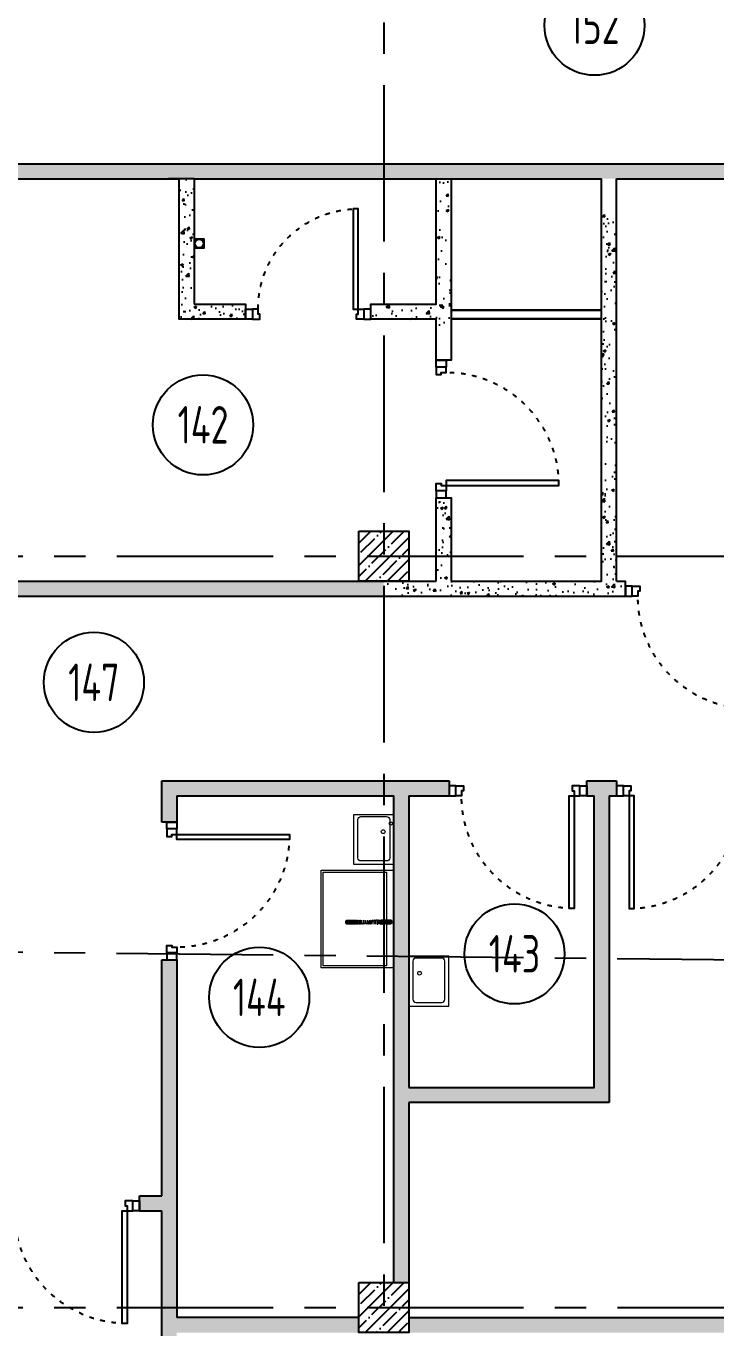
# Model space of a CAD drawing. Header units: millimetres. Extents: x -9318 to 9016603, y 0 to 838141.
# Drawn here: x 66544 to 72055, y 196844 to 207242 of the extents above; entities that cross this region are included whole.
import ezdxf
from ezdxf import colors
from ezdxf.entities.mleader import LeaderData, LeaderLine
from ezdxf.enums import TextEntityAlignment as Align
from ezdxf.math import Vec2, Vec3

# ---------------------------------------------------------------- set-up
doc = ezdxf.new("R2010")
doc.units = ezdxf.units.MM
doc.linetypes.add('ACAD_ISO03W100', pattern=[30, 12, -18])
doc.linetypes.add('CENTER', pattern=[2, 1.25, -0.25, 0.25, -0.25])
doc.layers.add('АР_Номер помещения', color=1, linetype='Continuous', lineweight=25)
doc.layers.add('ТХ_дозаторы', color=7, linetype='Continuous')
doc.styles.add('ISOCPEUR', font='isocpeur.ttf', dxfattribs={"width": 0.7})
pattern_1 = [(50, (275635.95, 96407.27), (215.17805, -18.82564), [22.5, -247.5]), (355, (275635.95, 96407.27), (-41.6254, 225.65764), [18, -198]), (100.45144, (275653.88, 96405.7), (173.55265, 206.832), [19.12206, -210.34263]), (46.1842, (275635.95, 96467.27), (320.1724, -49.65578), [33.75, -371.25]), (96.63564, (275662.63, 96463.14), (280.3986, 292.2356), [28.6831, -315.51413]), (351.18416, (275635.95, 96467.27), (280.3986, 292.2356), [27, -297]), (21, (275665.95, 96452.27), (179.07212, -120.78567), [22.5, -247.5]), (326, (275665.95, 96452.27), (72.9946, 217.54501), [18, -198]), (71.45144, (275680.87, 96442.2), (252.06671, 96.75935), [19.12206, -210.34263]), (37.5, (275635.95, 96407.274), (3.647957, 99.868156), [0, -195.6, 0, -201, 0, -198.75]), (7.5, (275635.95, 96407.27), (78.92086, 118.323514), [0, -114.6, 0, -191.1, 0, -75.75]), (327.5, (275569.05, 96407.274), (160.14673, -6.766462), [0, -75, 0, -234, 0, -310.5]), (317.5, (275539.05, 96407.27), (174.95585, 30.031495), [0, -97.5, 0, -155.4, 0, -220.5])]

# ---------------------------------------------------------------- blocks, each defined once
blk = doc.blocks.new('*U984')
at = {"color": 8}
blk.add_lwpolyline([(-100, 80), (-100, 980), (-140, 980), (-140, 80)], close=True, dxfattribs=at)
for points in [[(-1100, 0), (-1100, 80), (-1045, 80), (-1045, 0), (-1100, 0)], [(-1045, 80), (-1045, 0), (-985, 0), (-985, 40), (-1000, 40), (-1000, 80), (-1045, 80)], [(-55, 80), (-55, 0), (-115, 0), (-115, 40), (-100, 40), (-100, 80), (-55, 80)], [(0, 0), (0, 80), (-55, 80), (-55, 0), (0, 0)]]:
    blk.add_lwpolyline(points, dxfattribs=at)
at = {"color": 8, "linetype": 'ACAD_ISO03W100', "ltscale": 3}
blk.add_arc((-100, 80), 900, 90, 180, dxfattribs=at)
blk = doc.blocks.new('*U985')
at = {"color": 8}
blk.add_lwpolyline([(-100, 80), (-100, 980), (-140, 980), (-140, 80)], close=True, dxfattribs=at)
for points in [[(-1100, 0), (-1100, 80), (-1045, 80), (-1045, 0), (-1100, 0)], [(-1045, 80), (-1045, 0), (-985, 0), (-985, 40), (-1000, 40), (-1000, 80), (-1045, 80)], [(-55, 80), (-55, 0), (-115, 0), (-115, 40), (-100, 40), (-100, 80), (-55, 80)], [(0, 0), (0, 80), (-55, 80), (-55, 0), (0, 0)]]:
    blk.add_lwpolyline(points, dxfattribs=at)
at = {"color": 8, "linetype": 'ACAD_ISO03W100', "ltscale": 3}
blk.add_arc((-100, 80), 900, 90, 180, dxfattribs=at)
blk = doc.blocks.new('*U986')
at = {"color": 8}
blk.add_lwpolyline([(-100, 80), (-100, 980), (-140, 980), (-140, 80)], close=True, dxfattribs=at)
for points in [[(-1100, 0), (-1100, 80), (-1045, 80), (-1045, 0), (-1100, 0)], [(-1045, 80), (-1045, 0), (-985, 0), (-985, 40), (-1000, 40), (-1000, 80), (-1045, 80)], [(-55, 80), (-55, 0), (-115, 0), (-115, 40), (-100, 40), (-100, 80), (-55, 80)], [(0, 0), (0, 80), (-55, 80), (-55, 0), (0, 0)]]:
    blk.add_lwpolyline(points, dxfattribs=at)
at = {"color": 8, "linetype": 'ACAD_ISO03W100', "ltscale": 3}
blk.add_arc((-100, 80), 900, 90, 180, dxfattribs=at)
blk = doc.blocks.new('_DotSmall')
at = {"color": 8, "linetype": 'ByBlock', "const_width": 0.5}
blk.add_lwpolyline([(-0.0625, 0, 1), (0.0625, 0, 1)], format="xyb", close=True, dxfattribs=at)
blk = doc.blocks.new('*U501')
at = {"layer": 'АР_Номер помещения', "color": 8}
blk.add_circle((-5453, -2050), 400, dxfattribs=at)
at = {"color": 8, "style": 'ISOCPEUR', "width": 0.7, "flags": 1}
blk.add_attdef('КАТЕГОРИЯ', (-499, -2092), '', height=250, dxfattribs=at)
at = {"layer": 'АР_Номер помещения', "color": 8, "style": 'ISOCPEUR', "width": 0.7}
blk.add_attdef('НОМЕР_ПОМЕЩЕНИЯ', text='', height=300, dxfattribs=at).set_placement((-5453, -2050), align=Align.MIDDLE_CENTER)
blk = doc.blocks.new('*U503')
at = {"layer": 'АР_Номер помещения', "color": 8}
blk.add_circle((-4316, -3671), 400, dxfattribs=at)
at = {"color": 8, "style": 'ISOCPEUR', "width": 0.7, "flags": 1}
blk.add_attdef('КАТЕГОРИЯ', (-499, -2092), '', height=250, dxfattribs=at)
at = {"layer": 'АР_Номер помещения', "color": 8, "style": 'ISOCPEUR', "width": 0.7}
blk.add_attdef('НОМЕР_ПОМЕЩЕНИЯ', text='', height=300, dxfattribs=at).set_placement((-4316, -3671), align=Align.MIDDLE_CENTER)
blk = doc.blocks.new('*U498')
at = {"layer": 'АР_Номер помещения', "color": 8}
blk.add_circle((-9065, 4316), 400, dxfattribs=at)
at = {"color": 8, "style": 'ISOCPEUR', "width": 0.7, "flags": 1}
blk.add_attdef('КАТЕГОРИЯ', (-499, -2092), '', height=250, dxfattribs=at)
at = {"layer": 'АР_Номер помещения', "color": 8, "style": 'ISOCPEUR', "width": 0.7}
blk.add_attdef('НОМЕР_ПОМЕЩЕНИЯ', text='', height=300, dxfattribs=at).set_placement((-9065, 4316), align=Align.MIDDLE_CENTER)
blk = doc.blocks.new('*U499')
at = {"layer": 'АР_Номер помещения', "color": 8}
blk.add_circle((-6349, 4127), 400, dxfattribs=at)
at = {"color": 8, "style": 'ISOCPEUR', "width": 0.7, "flags": 1}
blk.add_attdef('КАТЕГОРИЯ', (-499, -2092), '', height=250, dxfattribs=at)
at = {"layer": 'АР_Номер помещения', "color": 8, "style": 'ISOCPEUR', "width": 0.7}
blk.add_attdef('НОМЕР_ПОМЕЩЕНИЯ', text='', height=300, dxfattribs=at).set_placement((-6349, 4127), align=Align.MIDDLE_CENTER)
blk = doc.blocks.new('*U495')
at = {"layer": 'АР_Номер помещения', "color": 8}
blk.add_circle((-9365, 3057), 400, dxfattribs=at)
at = {"color": 8, "style": 'ISOCPEUR', "width": 0.7, "flags": 1}
blk.add_attdef('КАТЕГОРИЯ', (-499, -2092), '', height=250, dxfattribs=at)
at = {"layer": 'АР_Номер помещения', "color": 8, "style": 'ISOCPEUR', "width": 0.7}
blk.add_attdef('НОМЕР_ПОМЕЩЕНИЯ', text='', height=300, dxfattribs=at).set_placement((-9365, 3057), align=Align.MIDDLE_CENTER)
blk = doc.blocks.new('*U395')
at = {"color": 8}
for points in [[(-55, -80), (-55, 0), (-115, 0), (-115, -40), (-100, -40), (-100, -80), (-55, -80)], [(0, 0), (0, -80), (-55, -80), (-55, 0), (0, 0)], [(-1000, 0), (-1000, -80), (-945, -80), (-945, 0), (-1000, 0)], [(-945, -80), (-945, 0), (-885, 0), (-885, -40), (-900, -40), (-900, -80), (-945, -80)]]:
    blk.add_lwpolyline(points, dxfattribs=at)
blk.add_lwpolyline([(-100, -80), (-100, -880), (-140, -880), (-140, -80)], close=True, dxfattribs=at)
at = {"color": 8, "linetype": 'ACAD_ISO03W100', "ltscale": 3}
blk.add_arc((-100, -80), 800, 180, 270, dxfattribs=at)
blk = doc.blocks.new('*U388')
at = {"color": 8}
for points in [[(0, 0), (0, -80), (55, -80), (55, 0), (0, 0)], [(55, -80), (55, 0), (115, 0), (115, -40), (100, -40), (100, -80), (55, -80)], [(1045, -80), (1045, 0), (985, 0), (985, -40), (1000, -40), (1000, -80), (1045, -80)], [(1100, 0), (1100, -80), (1045, -80), (1045, 0), (1100, 0)]]:
    blk.add_lwpolyline(points, dxfattribs=at)
blk.add_lwpolyline([(100, -80), (100, -980), (140, -980), (140, -80)], close=True, dxfattribs=at)
at = {"color": 8, "linetype": 'ACAD_ISO03W100', "ltscale": 3}
blk.add_arc((100, -80), 900, 270, 0, dxfattribs=at)
blk = doc.blocks.new('*U1006')
at = {"color": 8}
for points in [[(0, 0), (0, -80), (55, -80), (55, 0), (0, 0)], [(55, -80), (55, 0), (115, 0), (115, -40), (100, -40), (100, -80), (55, -80)], [(1045, -80), (1045, 0), (985, 0), (985, -40), (1000, -40), (1000, -80), (1045, -80)], [(1100, 0), (1100, -80), (1045, -80), (1045, 0), (1100, 0)]]:
    blk.add_lwpolyline(points, dxfattribs=at)
blk.add_lwpolyline([(100, -80), (100, -980), (140, -980), (140, -80)], close=True, dxfattribs=at)
at = {"color": 8, "linetype": 'ACAD_ISO03W100', "ltscale": 3}
blk.add_arc((100, -80), 900, 270, 0, dxfattribs=at)
blk = doc.blocks.new('*U1002')
at = {"color": 8}
blk.add_lwpolyline([(-100, 80), (-100, 980), (-140, 980), (-140, 80)], close=True, dxfattribs=at)
for points in [[(-1100, 0), (-1100, 80), (-1045, 80), (-1045, 0), (-1100, 0)], [(-1045, 80), (-1045, 0), (-985, 0), (-985, 40), (-1000, 40), (-1000, 80), (-1045, 80)], [(-55, 80), (-55, 0), (-115, 0), (-115, 40), (-100, 40), (-100, 80), (-55, 80)], [(0, 0), (0, 80), (-55, 80), (-55, 0), (0, 0)]]:
    blk.add_lwpolyline(points, dxfattribs=at)
at = {"color": 8, "linetype": 'ACAD_ISO03W100', "ltscale": 3}
blk.add_arc((-100, 80), 900, 90, 180, dxfattribs=at)
blk = doc.blocks.new('A$C500e89c7')
at = {"color": 8, "ltscale": 100}
blk.add_circle((-37, 37), 35.3, dxfattribs=at)
at = {"layer": 'ТХ_дозаторы', "color": 8, "ltscale": 100}
blk.add_lwpolyline([(-73, 75), (0, 75), (0, 0), (-73, 0)], close=True, dxfattribs=at)

msp = doc.modelspace()

# ---------------------------------------------------------------- hatches: boundary and pattern name
at = {"ltscale": 100}
h = msp.add_hatch(dxfattribs=at)
h.set_pattern_fill('AR-CONC', color=256, scale=30)
h.set_pattern_definition(pattern_1)
h.paths.add_polyline_path([(69402.03, 206141.98), (69402.03, 206021.98)], flags=17)
h.paths.add_polyline_path([(74462.56, 206141.98), (74342.56, 206141.98), (69402.03, 206141.98), (69402.03, 206021.98), (72713.57, 206021.98), (72713.57, 205468.51), (72713.57, 205302.55), (75482.03, 205302.55), (75482.03, 203327.9), (72502.09, 203327.9), (72502.09, 201095), (72622.03, 201095), (72622.03, 203207.96), (75602.03, 203207.96), (75602.03, 207108.21), (74462.56, 207109.81), (74342.56, 207109.81), (74342.56, 206141.98), (74462.56, 206141.98), (74462.56, 206469.36), (74462.56, 206988.38), (74462.56, 206989.81), (75482.03, 206988.38), (75482.03, 205422.55), (74462.56, 205422.55)])
h.paths.add_polyline_path([(74342.56, 206021.98), (74354.32, 205421.98), (72813.57, 205421.98), (72813.57, 206021.98)], flags=16)
h.paths.add_polyline_path([(72300.45, 206021.98), (72786.45, 206021.98)], flags=17)
h = msp.add_hatch(dxfattribs=at)
h.set_pattern_fill('AR-CONC', color=256, scale=30)
h.set_pattern_definition(pattern_1)
h.paths.add_polyline_path([(69402.03, 202807.96), (67885.84, 202807.96), (66402.03, 202807.96), (66402.03, 202687.96), (67885.84, 202687.96), (69402.03, 202688.29)])
h.paths.add_polyline_path([(69402.03, 206141.98), (66402.03, 206141.98), (66402.03, 206021.98), (67766.09, 206021.98), (67886.09, 206021.98), (69402.03, 206021.98)])
h.paths.add_polyline_path([(66402.03, 206141.98), (65259.14, 206141.98), (65259.14, 204606.77), (65379.14, 204606.77), (65379.14, 206021.98), (66402.03, 206021.98)])
h.paths.add_polyline_path([(65379.14, 203506.77), (65259.14, 203506.77), (65259.14, 203007.96), (65379.14, 203007.96)])
h.paths.add_polyline_path([(66402.03, 202807.96), (65379.14, 202807.96), (65379.14, 203007.96), (65259.14, 203007.96), (65259.14, 202687.96), (66402.03, 202687.96)])
h = msp.add_hatch(dxfattribs=at)
h.set_pattern_fill('AR-CONC', color=256, scale=30)
h.set_pattern_definition([(50, (275635.95, 97080.75), (215.17805, -18.82564), [22.5, -247.5]), (355, (275635.95, 97080.75), (-41.6254, 225.65764), [18, -198]), (100.45144, (275653.88, 97079.18), (173.55265, 206.832), [19.12206, -210.34263]), (46.1842, (275635.95, 97140.75), (320.1724, -49.65578), [33.75, -371.25]), (96.63564, (275662.63, 97136.6), (280.3986, 292.2356), [28.6831, -315.51413]), (351.18416, (275635.95, 97140.75), (280.3986, 292.2356), [27, -297]), (21, (275665.95, 97125.75), (179.07212, -120.78567), [22.5, -247.5]), (326, (275665.95, 97125.75), (72.9946, 217.54501), [18, -198]), (71.45144, (275680.87, 97115.68), (252.06671, 96.75935), [19.12206, -210.34263]), (37.5, (275635.95, 97080.75), (3.647957, 99.868156), [0, -195.6, 0, -201, 0, -198.75]), (7.5, (275635.95, 97080.75), (78.92086, 118.323514), [0, -114.6, 0, -191.1, 0, -75.75]), (327.5, (275569.05, 97080.75), (160.14673, -6.766462), [0, -75, 0, -234, 0, -310.5]), (317.5, (275539.05, 97080.75), (174.95585, 30.031495), [0, -97.5, 0, -155.4, 0, -220.5])])
h.paths.add_polyline_path([(69941.12, 206021.98), (69821.17, 206021.98), (69821.17, 205022.03), (69402.03, 205022.03), (69402.03, 204902.09), (69821.17, 204902.09), (69821.17, 204850.43), (69901.17, 204850.43), (69941.12, 204850.43)])
h.paths.add_polyline_path([(68297.88, 205021.98), (67886.08, 205021.98), (67886.09, 206021.98), (67766.09, 206021.98), (67766.07, 204902.03), (68297.88, 204902.03)])
h.paths.add_polyline_path([(69402.03, 205022.03), (69297.88, 205022.03), (69297.88, 204902.09), (69402.03, 204902.09)])
h = msp.add_hatch(dxfattribs=at)
h.set_pattern_fill('AR-CONC', color=256, scale=30)
h.set_pattern_definition([(50, (275635.95, 96803.98), (215.17805, -18.82564), [22.5, -247.5]), (355, (275635.95, 96803.98), (-41.6254, 225.65764), [18, -198]), (100.45144, (275653.88, 96802.42), (173.55265, 206.832), [19.12206, -210.34263]), (46.1842, (275635.95, 96863.98), (320.1724, -49.65578), [33.75, -371.25]), (96.63564, (275662.63, 96859.85), (280.3986, 292.2356), [28.6831, -315.51413]), (351.18416, (275635.95, 96864), (280.3986, 292.2356), [27, -297]), (21, (275665.95, 96848.98), (179.07212, -120.78567), [22.5, -247.5]), (326, (275665.95, 96848.98), (72.9946, 217.54501), [18, -198]), (71.45144, (275680.87, 96838.92), (252.06671, 96.75935), [19.12206, -210.34263]), (37.5, (275635.95, 96803.985), (3.647957, 99.868156), [0, -195.6, 0, -201, 0, -198.75]), (7.5, (275635.95, 96803.98), (78.92086, 118.323514), [0, -114.6, 0, -191.1, 0, -75.75]), (327.5, (275569.05, 96803.985), (160.14673, -6.766462), [0, -75, 0, -234, 0, -310.5]), (317.5, (275539.05, 96803.98), (174.95585, 30.031495), [0, -97.5, 0, -155.4, 0, -220.5])])
h.paths.add_polyline_path([(71331.58, 202807.9), (71261.07, 202807.9), (71261.06, 203204.61), (71261.06, 203404.67), (71141.12, 203404.67), (71141.12, 202807.96), (69941.12, 202807.96), (69941.12, 203473.67), (69821.17, 203473.67), (69821.17, 202807.96), (69402.03, 202807.96), (69402.03, 202687.96), (71331.58, 202687.96)])
h.paths.add_polyline_path([(71261.07, 205745.22), (71141.12, 205745.22), (71141.12, 203404.67), (71261.06, 203404.67)])
h = msp.add_hatch(dxfattribs=at)
h.set_pattern_fill('ANSI35', color=256, scale=500)
h.set_pattern_definition([(45, (-887850.06, 243079.43), (-88.388348, 88.388348), []), (45, (-887761.68, 243079.43), (-88.388348, 88.388348), [156.25, -31.25, 0, -31.25])])
h.paths.add_polyline_path([(69602.03, 203207.96), (69202.03, 203207.96), (69202.03, 202807.96), (69602.03, 202807.96)])
h = msp.add_hatch(dxfattribs=at)
h.set_pattern_fill('AR-CONC', color=256, scale=30)
h.set_pattern_definition(pattern_1)
h.paths.add_polyline_path([(69922.9, 201215), (67628.27, 201215), (67628.3, 200884.59), (67748.3, 200884.6), (67748.28, 201095), (69482.04, 201095), (69482.07, 197207.96), (69602.07, 197207.96), (69602.06, 198644.27), (71201.09, 198644.27), (71201.14, 201095), (71261.07, 201095), (71261.07, 201215), (71022.85, 201215), (71022.81, 201095), (71081.14, 201095), (71081.11, 198764.21), (69602.05, 198764.23), (69602.04, 201095), (69922.81, 201095)])
h = msp.add_hatch(dxfattribs=at)
h.set_pattern_fill('AR-CONC', color=256, scale=30)
h.set_pattern_definition(pattern_1)
h.paths.add_polyline_path([(67748.27, 199784.6), (67628.27, 199784.6), (67628.28, 197899.71), (67450.93, 197899.71), (67450.93, 197779.71), (67628.28, 197779.71), (67628.29, 196007.96), (63721.93, 196007.96), (63721.9, 195887.96), (67628.4, 195887.96), (67628.3, 194346.98), (67748.27, 194346.98), (67748.29, 196807.96), (69202.03, 196807.96), (69202.03, 196927.96), (67748.29, 196927.96)])
h = msp.add_hatch(dxfattribs=at)
h.set_pattern_fill('ANSI35', color=256, scale=500)
h.set_pattern_definition([(45, (-887850.06, 237079.43), (-88.388348, 88.388348), []), (45, (-887761.68, 237079.43), (-88.388348, 88.388348), [156.25, -31.25, 0, -31.25])])
h.paths.add_polyline_path([(69602.03, 197207.96), (69202.03, 197207.96), (69202.03, 196807.96), (69602.03, 196807.96)])
h = msp.add_hatch(dxfattribs=at)
h.set_pattern_fill('AR-CONC', color=256, scale=30)
h.set_pattern_definition(pattern_1)
h.paths.add_polyline_path([(75202.03, 196927.96), (72402.03, 196927.96), (72402.03, 195507.96), (72487.88, 195507.96), (72487.87, 196807.96), (75202.03, 196807.96)])
h.paths.add_polyline_path([(72402.03, 196927.96), (69602.03, 196927.96), (69602.03, 196807.96), (72367.87, 196807.96), (72367.91, 196207.96), (72367.91, 195507.96), (72402.03, 195507.96)])
h.paths.add_polyline_path([(72487.88, 195507.96), (72367.89, 195507.96), (72367.91, 192797.96), (70702.1, 192797.96), (70702.06, 192677.96), (72571.97, 192677.96), (72571.97, 192757.96), (72572.07, 192797.96), (72487.91, 192797.96)])

# ---------------------------------------------------------------- linework, layer by layer
at = {"linetype": 'CENTER', "ltscale": 1000}
for p, q in [((69402.03, 230770.43), (69402.03, 175038.08)), ((51268.34, 203007.96), (134446.74, 203007.96)), ((51268.34, 200007.96), (78661.91, 199717.96)), ((51268.34, 197007.96), (134446.74, 197007.96))]:
    msp.add_line(p, q, dxfattribs=at)
at = {"ltscale": 100}
for p, q in [((67886.09, 206021.98), (67682.88, 206021.98)), ((71261.07, 202807.9), (71261.07, 206021.98)), ((71261.07, 202807.9), (71331.58, 202807.9)), ((71201.09, 198764.22), (71201.09, 198644.27)), ((71201.09, 198644.27), (69602.05, 198644.27))]:
    msp.add_line(p, q, dxfattribs=at)
at = {"lineweight": 5, "ltscale": 100}
for p, q in [((69944.02, 204976.97), (71145.32, 204976.97)), ((71145.32, 204966.98), (69944.02, 204966.97)), ((71145.32, 204906.98), (69944.02, 204906.97)), ((71145.32, 204896.98), (69944.02, 204896.97))]:
    msp.add_line(p, q, dxfattribs=at)
at = {"lineweight": 0}
for p, q in [((69142.05, 200073.39, 0), (69099.69, 200073.39, 0)), ((69104.99, 200099.86, 0), (69179.1, 200099.86, 0)), ((69136.75, 200083.98, 0), (69126.16, 200083.98, 0)), ((69242.63, 200073.39, 0), (69242.63, 200099.86, 0)), ((69253.22, 200073.39, 0), (69242.63, 200073.39, 0)), ((69290.28, 200068.1, 0), (69290.28, 200094.57, 0)), ((69306.16, 200094.57, 0), (69306.16, 200068.1, 0)), ((69322.04, 200094.57, 0), (69322.04, 200068.1, 0)), ((69337.92, 200068.1, 0), (69337.92, 200099.86, 0)), ((69380.28, 200068.1, 0), (69380.28, 200094.57, 0)), ((69396.16, 200094.57, 0), (69396.16, 200068.1, 0)), ((69406.75, 200094.57, 0), (69406.75, 200068.1, 0)), ((69422.63, 200094.57, 0), (69412.04, 200094.57, 0)), ((69417.33, 200099.86, 0), (69417.33, 200068.1, 0)), ((69433.22, 200099.86, 0), (69433.22, 200068.1, 0)), ((69443.8, 200094.57, 0), (69433.22, 200094.57, 0)), ((69438.51, 200099.86, 0), (69438.51, 200068.1, 0)), ((69443.8, 200078.69, 0), (69443.8, 200068.1, 0))]:
    msp.add_line(p, q, dxfattribs=at)
at = {"ltscale": 100}
for points in [[(65259.14, 206141.98), (74342.56, 206141.98)], [(65379.14, 206021.98), (67766.09, 206021.98)], [(67885.99, 205021.98), (68297.88, 205021.98), (68297.88, 204902.03), (67766.07, 204902.03), (67766.09, 206021.98)], [(67886.08, 206021.98), (67885.99, 205021.98)], [(67886.09, 206021.98), (67886.08, 205468.51)], [(67886.08, 206021.98), (71141.12, 206021.98)], [(69941.12, 206021.98), (69941.12, 204573.67), (69821.17, 204573.67), (69821.17, 204902.09), (69297.88, 204902.09), (69297.88, 205022.03), (69821.17, 205022.03), (69821.17, 206021.98)], [(69941.12, 202807.96), (71141.12, 202807.96), (71141.12, 206021.98)], [(71261.07, 206021.98), (74342.56, 206021.98)], [(65379.14, 203506.77), (65259.14, 203506.77), (65259.14, 202687.96), (71331.58, 202687.96), (71331.58, 202807.9)], [(65379.14, 203506.77), (65379.14, 202807.96), (69821.17, 202807.96)], [(69821.17, 202807.96), (69821.17, 203473.67), (69941.12, 203473.67), (69941.12, 202807.96)], [(67628.3, 200884.59), (67628.27, 201215)], [(67628.27, 201215), (69922.85, 201215)], [(69922.9, 201215), (69922.81, 201095)], [(71022.85, 201095), (71022.85, 201215)], [(71022.85, 201215), (71261.07, 201215)], [(71261.07, 201215), (71261.07, 201095)], [(67748.28, 201095), (67748.3, 200884.6)], [(67748.28, 201095), (69482.08, 201095)], [(69482.03, 197207.96), (69482.08, 201095)], [(69602.08, 201095), (69602.05, 198764.22)], [(69602.05, 198764.22), (71081.11, 198764.22), (71081.14, 201095)], [(69602.08, 201095), (69922.81, 201095)], [(71022.81, 201095), (71081.14, 201095)], [(71201.14, 201095), (71201.09, 198764.22)], [(71201.14, 201095), (71261.07, 201095)], [(67748.3, 200884.6), (67628.3, 200884.59)], [(67628.28, 197899.71), (67628.27, 199784.6)], [(67628.27, 199784.6), (67748.27, 199784.6)], [(67748.27, 199784.6), (67748.29, 196927.96)], [(69602.05, 198644.27), (69602.03, 197207.5)], [(67450.93, 197779.71), (67450.93, 197899.71)], [(67450.93, 197899.71), (67628.28, 197899.71)], [(67450.93, 197779.71), (67628.28, 197779.71)], [(67628.29, 196007.96), (67628.28, 197779.71)], [(69202.03, 196927.96), (67748.29, 196927.96)], [(69602.03, 196927.96), (75202.03, 196927.96)]]:
    msp.add_lwpolyline(points, dxfattribs=at)
for points in [[(69202.03, 203207.96), (69602.03, 203207.96), (69602.03, 202807.96), (69202.03, 202807.96)], [(69202.03, 197207.96), (69602.03, 197207.96), (69602.03, 196807.96), (69202.03, 196807.96)]]:
    msp.add_lwpolyline(points, close=True, dxfattribs=at)
at = {"lineweight": 0}
for points in [[(69482.08, 200944.77), (69482.08, 200544.77), (69162.08, 200544.77), (69162.08, 200944.77)], [(69482.08, 199719.78), (68902.09, 199719.78), (68902.09, 200499.77), (69482.08, 200499.77)], [(69423.85, 199735.67), (68917.97, 199735.67), (68917.97, 200483.89), (69423.85, 200483.89)], [(69602.06, 199814.8), (69602.06, 199414.8), (69922.06, 199414.8), (69922.06, 199814.8)]]:
    msp.add_lwpolyline(points, close=True, dxfattribs=at)
for points in [[(69449.58, 200903.82), (69449.58, 200598.82, -0.41421356), (69424.58, 200573.82), (69219.58, 200573.82, -0.41421356), (69194.58, 200598.82), (69194.58, 200903.82, -0.41421356), (69219.58, 200928.82), (69424.58, 200928.82, -0.41421356)], [(69634.56, 199773.84), (69634.56, 199468.84, 0.41421356), (69659.56, 199443.84), (69864.56, 199443.84, 0.41421356), (69889.56, 199468.84), (69889.56, 199773.84, 0.41421356), (69864.56, 199798.84), (69659.56, 199798.84, 0.41421356)]]:
    msp.add_lwpolyline(points, format="xyb", close=True, dxfattribs=at)
at = {"lineweight": 0, "elevation": 0}
for points in [[(69094.4, 200083.98), (69099.69, 200083.98)], [(69110.28, 200099.86), (69099.69, 200089.27)], [(69099.69, 200094.57), (69115.57, 200094.57)], [(69099.69, 200073.39), (69099.69, 200094.57)], [(69099.69, 200078.69), (69104.99, 200078.69)], [(69173.81, 200068.1), (69104.99, 200068.1), (69104.99, 200099.86)], [(69104.99, 200078.69), (69110.28, 200073.39)], [(69110.28, 200068.1), (69104.99, 200073.39)], [(69110.28, 200099.86), (69110.28, 200078.69), (69115.57, 200073.39)], [(69110.28, 200073.39), (69110.28, 200068.1)], [(69115.57, 200099.86), (69115.57, 200094.57)], [(69120.87, 200094.57), (69115.57, 200089.27), (69115.57, 200078.69), (69120.87, 200078.69)], [(69120.87, 200073.39), (69115.57, 200068.1)], [(69115.57, 200073.39), (69115.57, 200068.1)], [(69120.87, 200094.57), (69120.87, 200099.86)], [(69120.87, 200094.57), (69131.46, 200094.57)], [(69120.87, 200068.1), (69120.87, 200078.69)], [(69131.46, 200099.86), (69126.16, 200094.57)], [(69136.75, 200089.27), (69126.16, 200099.86)], [(69126.16, 200068.1), (69126.16, 200099.86)], [(69126.16, 200089.27), (69131.46, 200083.98)], [(69126.16, 200073.39), (69131.46, 200078.69)], [(69131.46, 200068.1), (69131.46, 200094.57)], [(69136.75, 200089.27), (69131.46, 200089.27)], [(69131.46, 200078.69), (69142.05, 200078.69)], [(69136.75, 200068.1), (69131.46, 200073.39)], [(69136.75, 200068.1), (69136.75, 200099.86)], [(69142.05, 200078.69), (69142.05, 200089.27), (69136.75, 200094.57)], [(69147.34, 200094.57), (69142.05, 200094.57), (69142.05, 200099.86)], [(69142.05, 200089.27), (69147.34, 200094.57)], [(69147.34, 200078.69), (69142.05, 200083.98)], [(69142.05, 200073.39), (69147.34, 200078.69)], [(69147.34, 200073.39), (69142.05, 200068.1)], [(69142.05, 200073.39), (69142.05, 200068.1)], [(69147.34, 200099.86), (69152.63, 200094.57)], [(69179.1, 200073.39), (69147.34, 200073.39), (69147.34, 200099.86)], [(69152.63, 200068.1), (69152.63, 200094.57)], [(69157.93, 200089.27), (69157.93, 200099.86)], [(69157.93, 200078.69), (69163.22, 200078.69), (69163.22, 200094.57), (69157.93, 200094.57)], [(69157.93, 200073.39), (69157.93, 200083.98)], [(69163.22, 200073.39), (69163.22, 200068.1)], [(69168.52, 200073.39), (69168.52, 200099.86)], [(69168.52, 200089.27), (69173.81, 200089.27), (69173.81, 200083.98), (69168.52, 200083.98)], [(69184.4, 200083.98), (69184.4, 200068.1), (69179.1, 200068.1), (69173.81, 200073.39)], [(69173.81, 200073.39), (69173.81, 200068.1)], [(69179.1, 200099.86), (69179.1, 200073.39)], [(69179.1, 200094.57), (69184.4, 200094.57), (69184.4, 200099.86), (69189.69, 200099.86)], [(69184.4, 200083.98), (69179.1, 200083.98)], [(69189.69, 200073.39), (69184.4, 200073.39)], [(69210.87, 200099.86), (69210.87, 200068.1), (69205.57, 200068.1), (69200.28, 200073.39), (69194.99, 200078.69), (69194.99, 200099.86), (69200.28, 200099.86), (69200.28, 200094.57), (69205.57, 200094.57), (69205.57, 200083.98), (69200.28, 200078.69), (69200.28, 200073.39), (69194.99, 200073.39), (69194.99, 200068.1), (69189.69, 200068.1), (69189.69, 200099.86)], [(69210.87, 200099.86), (69216.16, 200099.86), (69216.16, 200078.69), (69210.87, 200073.39)], [(69232.04, 200073.39), (69221.46, 200073.39), (69221.46, 200068.1), (69216.16, 200068.1), (69216.16, 200073.39), (69210.87, 200073.39)], [(69226.75, 200073.39), (69226.75, 200099.86)], [(69242.63, 200078.69), (69237.34, 200078.69), (69237.34, 200068.1), (69232.04, 200068.1), (69232.04, 200073.39)], [(69242.63, 200089.27), (69237.34, 200094.57), (69242.63, 200099.86)], [(69247.93, 200068.1), (69247.93, 200073.39)], [(69253.22, 200099.86), (69253.22, 200073.39)], [(69269.1, 200099.86), (69269.1, 200078.69), (69263.81, 200073.39), (69263.81, 200068.1), (69258.51, 200073.39), (69258.51, 200089.27), (69253.22, 200094.57)], [(69284.98, 200099.86), (69284.98, 200089.27), (69279.69, 200089.27), (69279.69, 200068.1), (69274.4, 200068.1), (69274.4, 200089.27), (69269.1, 200094.57)], [(69290.28, 200094.57), (69284.98, 200094.57)], [(69306.16, 200094.57), (69300.87, 200094.57), (69300.87, 200099.86), (69295.57, 200094.57), (69295.57, 200068.1), (69290.28, 200068.1)], [(69322.04, 200094.57), (69316.75, 200094.57), (69316.75, 200099.86), (69311.45, 200099.86), (69311.45, 200089.27), (69306.16, 200078.69)], [(69337.92, 200089.27), (69332.63, 200094.57), (69332.63, 200099.86), (69327.34, 200099.86), (69327.34, 200094.57), (69322.04, 200089.27)], [(69337.92, 200089.27), (69332.63, 200083.98), (69332.63, 200073.39), (69337.92, 200073.39)], [(69348.51, 200099.86), (69337.92, 200099.86)], [(69348.51, 200099.86), (69348.51, 200068.1), (69353.81, 200068.1), (69353.81, 200073.39)], [(69364.39, 200094.57), (69359.1, 200099.86), (69353.81, 200099.86), (69353.81, 200094.57), (69348.51, 200094.57)], [(69353.81, 200078.69), (69353.81, 200089.27), (69348.51, 200089.27)], [(69369.69, 200073.39), (69359.1, 200073.39), (69359.1, 200089.27), (69374.98, 200089.27)], [(69364.39, 200089.27), (69364.39, 200099.86), (69374.98, 200099.86), (69380.28, 200094.57)], [(69364.39, 200068.1), (69364.39, 200073.39)], [(69369.69, 200073.39), (69369.69, 200089.27)], [(69369.69, 200078.69), (69374.98, 200073.39), (69374.98, 200068.1), (69380.28, 200068.1)], [(69459.69, 200099.86), (69380.28, 200099.86), (69374.98, 200094.57)], [(69374.98, 200099.86), (69374.98, 200089.27)], [(69380.28, 200083.98), (69385.57, 200089.27), (69385.57, 200094.57), (69390.86, 200099.86)], [(69380.28, 200078.69), (69385.57, 200078.69), (69385.57, 200068.1), (69390.86, 200068.1), (69390.86, 200073.39), (69396.16, 200073.39)], [(69390.86, 200099.86), (69390.86, 200078.69), (69396.16, 200078.69)], [(69396.16, 200089.27), (69390.86, 200094.57)], [(69396.16, 200089.27), (69390.86, 200089.27)], [(69401.45, 200099.86), (69396.16, 200094.57)], [(69396.16, 200073.39), (69401.45, 200068.1), (69401.45, 200073.39), (69406.75, 200073.39)], [(69412.04, 200099.86), (69401.45, 200089.27), (69401.45, 200078.69), (69406.75, 200073.39)], [(69401.45, 200094.57), (69401.45, 200099.86)], [(69401.45, 200094.57), (69406.75, 200094.57)], [(69406.75, 200073.39), (69412.04, 200068.1), (69412.04, 200094.57)], [(69417.33, 200094.57), (69412.04, 200099.86)], [(69412.04, 200073.39), (69417.33, 200073.39)], [(69422.63, 200073.39), (69417.33, 200078.69)], [(69464.98, 200073.39), (69422.63, 200073.39), (69422.63, 200068.1), (69417.33, 200068.1)], [(69422.63, 200099.86), (69422.63, 200094.57)], [(69427.92, 200094.57), (69422.63, 200099.86)], [(69422.63, 200094.57), (69427.92, 200099.86)], [(69449.1, 200078.69), (69422.63, 200078.69), (69422.63, 200089.27), (69427.92, 200089.27)], [(69433.22, 200099.86), (69427.92, 200094.57)], [(69438.51, 200099.86), (69427.92, 200089.27)], [(69454.39, 200068.1), (69427.92, 200068.1), (69427.92, 200094.57)], [(69443.8, 200099.86), (69443.8, 200094.57)], [(69443.8, 200094.57), (69449.1, 200089.27), (69449.1, 200078.69)], [(69443.8, 200073.39), (69449.1, 200068.1)], [(69454.39, 200099.86), (69454.39, 200078.69), (69449.1, 200073.39)], [(69449.1, 200099.86), (69449.1, 200094.57), (69464.98, 200094.57)], [(69449.1, 200073.39), (69454.39, 200068.1), (69459.69, 200073.39)], [(69449.1, 200073.39), (69449.1, 200068.1)], [(69454.39, 200073.39), (69459.69, 200078.69)], [(69454.39, 200068.1), (69454.39, 200073.39)], [(69459.69, 200073.39), (69459.69, 200099.86)], [(69464.98, 200073.39), (69464.98, 200094.57), (69459.69, 200099.86)], [(69459.69, 200078.69), (69470.27, 200078.69)], [(69470.27, 200089.27), (69464.98, 200094.57)]]:
    msp.add_lwpolyline(points, dxfattribs=at)
at = {"lineweight": 0}
for centre, radius in [((69458.54, 200873.41), 12.53), ((69396.73, 200807.44), 14.92), ((69687.41, 199677.46), 14.92)]:
    msp.add_circle(centre, radius, dxfattribs=at)

# ---------------------------------------------------------------- block references
ref = msp.add_blockref('*U501', (76538.01, 209298.31))
ref.add_attrib('НОМЕР_ПОМЕЩЕНИЯ', '152', dxfattribs={"layer": 'АР_Номер помещения', "color": 8, "height": 300, "style": 'ISOCPEUR', "width": 0.7}).set_placement((71084.98, 207248.8), align=Align.MIDDLE_CENTER)
at = {"xscale": -1}
for name, p, rotation in [('*U395', (69297.88, 204902.03), 180), ('*U1002', (72431.58, 202767.96), 180), ('*U986', (71022.81, 201175), 180), ('*U984', (67668.3, 200884.38), 270), ('*U985', (67450.93, 197859.71), 180)]:
    msp.add_blockref(name, p, dxfattribs=dict(at, rotation=rotation))
at = {"ltscale": 100}
msp.add_blockref('A$C500e89c7', (67964.16, 205468.81), dxfattribs=at)
at = {"rotation": 90.00000000000001}
msp.add_blockref('*U388', (69821.17, 203473.67), dxfattribs=at)
ref = msp.add_blockref('*U495', (77322.99, 200999.51))
ref.add_attrib('НОМЕР_ПОМЕЩЕНИЯ', '142', dxfattribs={"layer": 'АР_Номер помещения', "color": 8, "height": 300, "style": 'ISOCPEUR', "width": 0.7}).set_placement((67958.11, 204057), align=Align.MIDDLE_CENTER)
ref = msp.add_blockref('*U503', (71401.91, 205671.78))
ref.add_attrib('НОМЕР_ПОМЕЩЕНИЯ', '147', dxfattribs={"layer": 'АР_Номер помещения', "color": 8, "height": 300, "style": 'ISOCPEUR', "width": 0.7}).set_placement((67085.78, 202000.51), align=Align.MIDDLE_CENTER)
msp.add_blockref('*U1006', (71261.07, 201175))
ref = msp.add_blockref('*U499', (76794.77, 195705.02))
ref.add_attrib('НОМЕР_ПОМЕЩЕНИЯ', '143', dxfattribs={"layer": 'АР_Номер помещения', "color": 8, "height": 300, "style": 'ISOCPEUR', "width": 0.7}).set_placement((70445.98, 199832.27), align=Align.MIDDLE_CENTER)
ref = msp.add_blockref('*U498', (77471.85, 195168.61))
ref.add_attrib('НОМЕР_ПОМЕЩЕНИЯ', '144', dxfattribs={"layer": 'АР_Номер помещения', "color": 8, "height": 300, "style": 'ISOCPEUR', "width": 0.7}).set_placement((68406.95, 199484.27), align=Align.MIDDLE_CENTER)

# ---------------------------------------------------------------- leaders
ml = msp.add_multileader_mtext('Standard')
ml.set_content('+13,200', color=8, style='ISOCPEUR')
ml.set_leader_properties(color=8, linetype='Continuous', lineweight=-1)
ml.set_arrow_properties(name='DOTSMALL')
ml.build(insert=Vec2(0, 0))
ml.multileader.update_dxf_attribs({"has_text_frame": 1, "text_left_attachment_type": 4, "text_right_attachment_type": 4, "dogleg_length": 100, "arrow_head_size": 180})
ctx = ml.context
ctx.base_point, ctx.char_height, ctx.arrow_head_size, ctx.landing_gap_size, ctx.plane_origin = Vec3(93068.63, 826103.47), 250, 180, 50, Vec3(90907.41, 825512.23)
ctx.left_attachment, ctx.right_attachment = 4, 4
notes = []
notes.append((ctx, [(0, (0, 0, 0), (0, 0), (1, 0), 1, [])]))
ctx.mtext.insert, ctx.mtext.width, ctx.mtext.line_spacing_style, ctx.mtext.flow_direction = Vec3(93118.63, 826436.81), 852.697, 2, 5
ml = msp.add_multileader_mtext('Standard')
ml.set_content('+11,550', color=8, style='ISOCPEUR')
ml.set_leader_properties(color=8, linetype='Continuous', lineweight=-1)
ml.set_arrow_properties(name='DOTSMALL')
ml.build(insert=Vec2(0, 0))
ml.multileader.update_dxf_attribs({"has_text_frame": 1, "text_left_attachment_type": 4, "text_right_attachment_type": 4, "dogleg_length": 100, "arrow_head_size": 180})
ctx = ml.context
ctx.base_point, ctx.char_height, ctx.arrow_head_size, ctx.landing_gap_size, ctx.plane_origin = Vec3(88068.63, 825358.47), 250, 180, 50, Vec3(85907.41, 824767.23)
ctx.left_attachment, ctx.right_attachment = 4, 4
notes.append((ctx, [(0, (0, 0, 0), (0, 0), (1, 0), 1, [])]))
ctx.mtext.insert, ctx.mtext.width, ctx.mtext.line_spacing_style, ctx.mtext.flow_direction = Vec3(88118.63, 825691.81), 852.697, 2, 5
ml = msp.add_multileader_mtext('Standard')
ml.set_content('+13,700', color=8, style='ISOCPEUR')
ml.set_leader_properties(color=8, linetype='Continuous', lineweight=-1)
ml.set_arrow_properties(name='DOTSMALL')
ml.build(insert=Vec2(0, 0))
ml.multileader.update_dxf_attribs({"has_text_frame": 1, "text_left_attachment_type": 4, "text_right_attachment_type": 4, "dogleg_length": 100, "arrow_head_size": 180})
ctx = ml.context
ctx.base_point, ctx.char_height, ctx.arrow_head_size, ctx.landing_gap_size, ctx.plane_origin = Vec3(118053.07, 658154.33), 250, 180, 50, Vec3(117803.7, 657493.51)
ctx.left_attachment, ctx.right_attachment = 4, 4
notes.append((ctx, [(0, (0, 0, 0), (0, 0), (1, 0), 1, [])]))
ctx.mtext.insert, ctx.mtext.width, ctx.mtext.line_spacing_style, ctx.mtext.flow_direction = Vec3(118103.07, 658487.66), 852.697, 2, 5
ml = msp.add_multileader_mtext('Standard')
ml.set_content('+13,700', color=8, style='ISOCPEUR')
ml.set_leader_properties(color=8, linetype='Continuous', lineweight=-1)
ml.set_arrow_properties(name='DOTSMALL')
ml.build(insert=Vec2(0, 0))
ml.multileader.update_dxf_attribs({"has_text_frame": 1, "text_left_attachment_type": 4, "text_right_attachment_type": 4, "dogleg_length": 100, "arrow_head_size": 180})
ctx = ml.context
ctx.base_point, ctx.char_height, ctx.arrow_head_size, ctx.landing_gap_size, ctx.plane_origin = Vec3(79585.57, 658000.47), 250, 180, 50, Vec3(77424.36, 657409.23)
ctx.left_attachment, ctx.right_attachment = 4, 4
notes.append((ctx, [(0, (0, 0, 0), (0, 0), (1, 0), 1, [])]))
ctx.mtext.insert, ctx.mtext.width, ctx.mtext.line_spacing_style, ctx.mtext.flow_direction = Vec3(79635.57, 658333.81), 852.697, 2, 5
ml = msp.add_multileader_mtext('Standard')
ml.set_content('+15,850', color=8, style='ISOCPEUR')
ml.set_leader_properties(color=8, linetype='Continuous', lineweight=-1)
ml.set_arrow_properties(name='DOTSMALL')
ml.build(insert=Vec2(0, 0))
ml.multileader.update_dxf_attribs({"has_text_frame": 1, "text_left_attachment_type": 4, "text_right_attachment_type": 4, "dogleg_length": 100, "arrow_head_size": 180})
ctx = ml.context
ctx.base_point, ctx.char_height, ctx.arrow_head_size, ctx.landing_gap_size, ctx.plane_origin = Vec3(78411.29, 652860.4), 250, 180, 50, Vec3(78329.9, 651149.71)
ctx.left_attachment, ctx.right_attachment = 4, 4
notes.append((ctx, [(0, (0, 0, 0), (0, 0), (1, 0), 1, [])]))
ctx.mtext.insert, ctx.mtext.width, ctx.mtext.defined_height, ctx.mtext.line_spacing_style, ctx.mtext.flow_direction = Vec3(78461.29, 653193.74), 696.0353, 776.46, 2, 5
ml = msp.add_multileader_mtext('Standard')
ml.set_content('+15,850', color=8, style='ISOCPEUR')
ml.set_leader_properties(color=8, linetype='Continuous', lineweight=-1)
ml.set_arrow_properties(name='DOTSMALL')
ml.build(insert=Vec2(0, 0))
ml.multileader.update_dxf_attribs({"has_text_frame": 1, "text_left_attachment_type": 4, "text_right_attachment_type": 4, "dogleg_length": 100, "arrow_head_size": 180})
ctx = ml.context
ctx.base_point, ctx.char_height, ctx.arrow_head_size, ctx.landing_gap_size, ctx.plane_origin = Vec3(116043.29, 652621.27), 250, 180, 50, Vec3(116522.41, 649668.82)
ctx.left_attachment, ctx.right_attachment = 4, 4
notes.append((ctx, [(0, (0, 0, 0), (0, 0), (1, 0), 1, [])]))
ctx.mtext.insert, ctx.mtext.width, ctx.mtext.line_spacing_style, ctx.mtext.flow_direction = Vec3(116093.29, 652954.61), 852.697, 2, 5
ml = msp.add_multileader_mtext('Standard')
ml.set_content('+9,800', color=8, style='ISOCPEUR')
ml.set_leader_properties(color=8, linetype='Continuous', lineweight=-1)
ml.set_arrow_properties(name='DOTSMALL')
ml.build(insert=Vec2(0, 0))
ml.multileader.update_dxf_attribs({"has_text_frame": 1, "text_left_attachment_type": 4, "text_right_attachment_type": 4, "dogleg_length": 100, "arrow_head_size": 180})
ctx = ml.context
ctx.base_point, ctx.char_height, ctx.arrow_head_size, ctx.landing_gap_size, ctx.plane_origin = Vec3(118053.07, 538154.33), 250, 180, 50, Vec3(117803.7, 537493.51)
ctx.left_attachment, ctx.right_attachment = 4, 4
notes.append((ctx, [(0, (0, 0, 0), (0, 0), (1, 0), 1, [])]))
ctx.mtext.insert, ctx.mtext.width, ctx.mtext.line_spacing_style, ctx.mtext.flow_direction = Vec3(118103.07, 538487.66), 852.697, 2, 5
ml = msp.add_multileader_mtext('Standard')
ml.set_content('+9,800', color=8, style='ISOCPEUR')
ml.set_leader_properties(color=8, linetype='Continuous', lineweight=-1)
ml.set_arrow_properties(name='DOTSMALL')
ml.build(insert=Vec2(0, 0))
ml.multileader.update_dxf_attribs({"has_text_frame": 1, "text_left_attachment_type": 4, "text_right_attachment_type": 4, "dogleg_length": 100, "arrow_head_size": 180})
ctx = ml.context
ctx.base_point, ctx.char_height, ctx.arrow_head_size, ctx.landing_gap_size, ctx.plane_origin = Vec3(79585.57, 538000.47), 250, 180, 50, Vec3(77424.36, 537409.23)
ctx.left_attachment, ctx.right_attachment = 4, 4
notes.append((ctx, [(0, (0, 0, 0), (0, 0), (1, 0), 1, [])]))
ctx.mtext.insert, ctx.mtext.width, ctx.mtext.line_spacing_style, ctx.mtext.flow_direction = Vec3(79635.57, 538333.81), 852.697, 2, 5
ml = msp.add_multileader_mtext('Standard')
ml.set_content('+11,750', color=8, style='ISOCPEUR')
ml.set_leader_properties(color=8, linetype='Continuous', lineweight=-1)
ml.set_arrow_properties(name='DOTSMALL')
ml.build(insert=Vec2(0, 0))
ml.multileader.update_dxf_attribs({"has_text_frame": 1, "text_left_attachment_type": 4, "text_right_attachment_type": 4, "dogleg_length": 100, "arrow_head_size": 180})
ctx = ml.context
ctx.base_point, ctx.char_height, ctx.arrow_head_size, ctx.landing_gap_size, ctx.plane_origin = Vec3(78411.29, 532860.4), 250, 180, 50, Vec3(78329.9, 531149.71)
ctx.left_attachment, ctx.right_attachment = 4, 4
notes.append((ctx, [(0, (0, 0, 0), (0, 0), (1, 0), 1, [])]))
ctx.mtext.insert, ctx.mtext.width, ctx.mtext.defined_height, ctx.mtext.line_spacing_style, ctx.mtext.flow_direction = Vec3(78461.29, 533193.74), 696.0353, 776.46, 2, 5
ml = msp.add_multileader_mtext('Standard')
ml.set_content('+11,750', color=8, style='ISOCPEUR')
ml.set_leader_properties(color=8, linetype='Continuous', lineweight=-1)
ml.set_arrow_properties(name='DOTSMALL')
ml.build(insert=Vec2(0, 0))
ml.multileader.update_dxf_attribs({"has_text_frame": 1, "text_left_attachment_type": 4, "text_right_attachment_type": 4, "dogleg_length": 100, "arrow_head_size": 180})
ctx = ml.context
ctx.base_point, ctx.char_height, ctx.arrow_head_size, ctx.landing_gap_size, ctx.plane_origin = Vec3(116043.29, 532621.27), 250, 180, 50, Vec3(116522.41, 529668.82)
ctx.left_attachment, ctx.right_attachment = 4, 4
notes.append((ctx, [(0, (0, 0, 0), (0, 0), (1, 0), 1, [])]))
ctx.mtext.insert, ctx.mtext.width, ctx.mtext.line_spacing_style, ctx.mtext.flow_direction = Vec3(116093.29, 532954.61), 852.697, 2, 5
ml = msp.add_multileader_mtext('Standard')
ml.set_content('+7,850', color=8, style='ISOCPEUR')
ml.set_leader_properties(color=8, linetype='Continuous', lineweight=-1)
ml.set_arrow_properties(name='DOTSMALL')
ml.build(insert=Vec2(0, 0))
ml.multileader.update_dxf_attribs({"has_text_frame": 1, "text_left_attachment_type": 4, "text_right_attachment_type": 4, "dogleg_length": 100, "arrow_head_size": 180})
ctx = ml.context
ctx.base_point, ctx.char_height, ctx.arrow_head_size, ctx.landing_gap_size, ctx.plane_origin = Vec3(82569.71, 434646.78), 250, 180, 50, Vec3(82488.32, 433379.22)
ctx.left_attachment, ctx.right_attachment = 4, 4
notes.append((ctx, [(0, (0, 0, 0), (0, 0), (1, 0), 1, [])]))
ctx.mtext.insert, ctx.mtext.width, ctx.mtext.line_spacing_style, ctx.mtext.flow_direction = Vec3(82619.71, 434980.11), 595.5678, 2, 5
for ctx, leaders in notes:
    for number, flags, end, landing, length, lines in leaders:
        leader = LeaderData()
        leader.index, (leader.has_last_leader_line, leader.has_dogleg_vector, leader.attachment_direction) = number, flags
        leader.last_leader_point, leader.dogleg_vector, leader.dogleg_length = Vec3(end), Vec3(landing), length
        for number, points, colour, breaks in lines:
            line = LeaderLine()
            line.index, line.vertices, line.color, line.breaks = number, Vec3.list(points), colors.encode_raw_color(colour), breaks
            leader.lines.append(line)
        ctx.leaders.append(leader)

doc.saveas('drawing.dxf')
